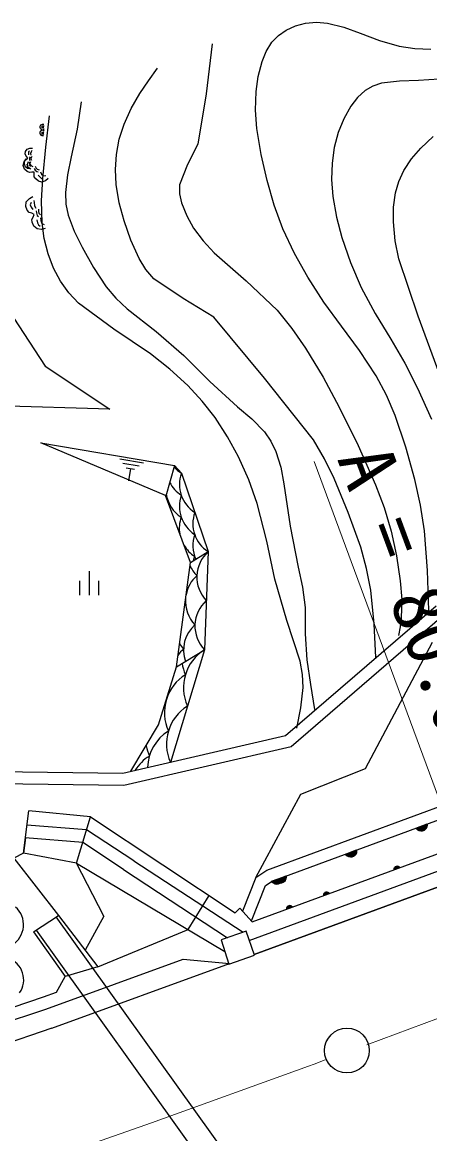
# Model space of a CAD drawing. Units: millimetres, scale not verified. Extents: x 40000 to 680000, y 20000 to 380000.
# Drawn here: x 254084 to 267661, y 272626 to 309626 of the extents above; entities that cross this region are included whole.
import ezdxf
from ezdxf.enums import TextEntityAlignment as Align

# ---------------------------------------------------------------- set-up
doc = ezdxf.new("R2010")
doc.units = ezdxf.units.MM
doc.header["$LTSCALE"] = 1000
doc.linetypes.add('CHAIN', pattern=[18.5, 12, -1.5, 3.5, -1.5])
for name, color, linetype, lineweight in [('M-BGD', 7, 'Continuous', 25), ('M-BMK', 2, 'CHAIN', 13), ('M-BMK-HTXT', 7, 'Continuous', 13), ('M-OTRS', 6, 'Continuous', 25)]:
    doc.layers.add(name, color=color, linetype=linetype, lineweight=lineweight)
doc.styles.add('ＭＳ ゴシック', font='')
doc.styles.get('ＭＳ ゴシック').set_extended_font_data('MS Gothic')

msp = doc.modelspace()

# ---------------------------------------------------------------- linework, layer by layer
at = {"layer": 'M-BGD'}
for p, q in [((253028, 300950), (254848, 298180)), ((254848, 298180), (256999, 296741)), ((256999, 296741), (252964, 296871)), ((258857, 293869), (254700, 295626)), ((254700, 295626), (259153, 294866)), ((257339, 295089), (258125, 294959)), ((257980, 294847), (257438, 294936)), ((257551, 294790), (257828, 294744)), ((257690, 294767), (257622, 294357)), ((259153, 294866), (258863, 293854)), ((259153, 294866), (259386, 294611)), ((259386, 294611), (260278, 292004)), ((259685, 291644), (258857, 293869)), ((259685, 291644), (260278, 292004)), ((260278, 292004), (260153, 288740)), ((259221, 288166), (259685, 291644)), ((256309, 291351), (256310, 290551)), ((255989, 291033), (255990, 290553)), ((256629, 291033), (256630, 290553)), ((262229, 281397), (286724, 290429)), ((262858, 285885), (267870, 290203)), ((262412, 281039), (286862, 290053)), ((262412, 281039), (286862, 290053)), ((263045, 285517), (268078, 289853)), ((261739, 279681), (287269, 289029)), ((265515, 284782), (267752, 288991)), ((260153, 288740), (259019, 284990)), ((259221, 288166), (260153, 288740)), ((261639, 279059), (287473, 288566)), ((258629, 286237), (259221, 288166)), ((287646, 288097), (261812, 278590)), ((261812, 278590), (287646, 288097)), ((257707, 284695), (258629, 286237)), ((257431, 284631), (262858, 285885)), ((257473, 284230), (263045, 285517)), ((252886, 284695), (257431, 284631)), ((263367, 283933), (265515, 284782)), ((252880, 284295), (257473, 284230)), ((261865, 281154), (263367, 283933)), ((254123, 281964), (254299, 283379)), ((256359, 283171), (254299, 283379)), ((255892, 281637), (256359, 283171)), ((256359, 283171), (261178, 279985)), ((256228, 282740), (254240, 282901)), ((257807, 281708), (256228, 282740)), ((267569, 282913), (267212, 282782)), ((267569, 282913), (267212, 282782)), ((267230, 282762), (267568, 282886)), ((267230, 282762), (267568, 282886)), ((267562, 282858), (267254, 282744)), ((267562, 282858), (267254, 282744)), ((267279, 282727), (267552, 282827)), ((267279, 282727), (267552, 282827)), ((267538, 282795), (267311, 282712)), ((267538, 282795), (267311, 282712)), ((267364, 282705), (267504, 282756)), ((267364, 282705), (267504, 282756)), ((254189, 282473), (254123, 281964)), ((256102, 282326), (254187, 282473)), ((257455, 281425), (256102, 282326)), ((254123, 281964), (253805, 281804)), ((255892, 281637), (254123, 281964)), ((265223, 282048), (264866, 281917)), ((265223, 282048), (264866, 281917)), ((264884, 281897), (265222, 282021)), ((264884, 281897), (265222, 282021)), ((265217, 281993), (264908, 281879)), ((265217, 281993), (264908, 281879)), ((264934, 281862), (265207, 281962)), ((264934, 281862), (265207, 281962)), ((253805, 281804), (255289, 279895)), ((255892, 281637), (260839, 278691)), ((256802, 279869), (255892, 281637)), ((257807, 281708), (261443, 279335)), ((265193, 281931), (264966, 281847)), ((265193, 281931), (264966, 281847)), ((265018, 281840), (265158, 281891)), ((265018, 281840), (265158, 281891)), ((257455, 281425), (260918, 279154)), ((261865, 281154), (262229, 281397)), ((266646, 281505), (266477, 281443)), ((266646, 281505), (266477, 281443)), ((266477, 281429), (266655, 281495)), ((266477, 281429), (266655, 281495)), ((266480, 281457), (266635, 281514)), ((266480, 281457), (266635, 281514)), ((266622, 281522), (266485, 281472)), ((266622, 281522), (266485, 281472)), ((266492, 281488), (266606, 281530)), ((266492, 281488), (266606, 281530)), ((266580, 281534), (266510, 281508)), ((266580, 281534), (266510, 281508)), ((261865, 281154), (261427, 280037)), ((261727, 279709), (262192, 280891)), ((261727, 279709), (262192, 280891)), ((262192, 280891), (262412, 281039)), ((262192, 280891), (262412, 281039)), ((262764, 281141), (262407, 281010)), ((262764, 281141), (262407, 281010)), ((262425, 280990), (262763, 281115)), ((262425, 280990), (262763, 281115)), ((262757, 281086), (262449, 280972)), ((262757, 281086), (262449, 280972)), ((262474, 280955), (262747, 281056)), ((262474, 280955), (262747, 281056)), ((262733, 281024), (262506, 280940)), ((262733, 281024), (262506, 280940)), ((262877, 281183), (262521, 281052)), ((262877, 281183), (262521, 281052)), ((262539, 281032), (262877, 281156)), ((262539, 281032), (262877, 281156)), ((262559, 280933), (262699, 280984)), ((262559, 280933), (262699, 280984)), ((262871, 281128), (262562, 281014)), ((262871, 281128), (262562, 281014)), ((262588, 280997), (262861, 281097)), ((262588, 280997), (262861, 281097)), ((262847, 281066), (262620, 280982)), ((262847, 281066), (262620, 280982)), ((262673, 280975), (262813, 281026)), ((262673, 280975), (262813, 281026)), ((259612, 279422), (260312, 280557)), ((264129, 280570), (264308, 280635)), ((264129, 280570), (264308, 280635)), ((264299, 280645), (264130, 280583)), ((264299, 280645), (264130, 280583)), ((264133, 280598), (264287, 280654)), ((264133, 280598), (264287, 280654)), ((264274, 280663), (264138, 280613)), ((264274, 280663), (264138, 280613)), ((264145, 280629), (264258, 280670)), ((264145, 280629), (264258, 280670)), ((264232, 280674), (264162, 280648)), ((264232, 280674), (264162, 280648)), ((261338, 280138), (261178, 279985)), ((261338, 280138), (261739, 279681)), ((263068, 280195), (262899, 280133)), ((263068, 280195), (262899, 280133)), ((262899, 280119), (263077, 280185)), ((262899, 280119), (263077, 280185)), ((262902, 280147), (263056, 280204)), ((262902, 280147), (263056, 280204)), ((263044, 280212), (262907, 280162)), ((263044, 280212), (262907, 280162)), ((262914, 280178), (263028, 280220)), ((262914, 280178), (263028, 280220)), ((263001, 280223), (262931, 280198)), ((263001, 280223), (262931, 280198)), ((254462, 279344), (255289, 279895)), ((263320, 268548), (255214, 279845)), ((255289, 279895), (256606, 278181)), ((256802, 279869), (256181, 278734)), ((254548, 279401), (262543, 268259)), ((256606, 278181), (259612, 279422)), ((261542, 279369), (260714, 279083)), ((261819, 278569), (261542, 279369)), ((254462, 279344), (255513, 277867)), ((260714, 279083), (260972, 278275)), ((254870, 276779), (259445, 278435)), ((255074, 276142), (260990, 278297)), ((259445, 278435), (260990, 278297)), ((260972, 278275), (261819, 278569)), ((260972, 278275), (261819, 278569)), ((255229, 277336), (255513, 277867)), ((256606, 278181), (255513, 277867)), ((248615, 275096), (254791, 277186)), ((254791, 277186), (255229, 277336)), ((248841, 274768), (254870, 276779)), ((255074, 276142), (249033, 274078))]:
    msp.add_line(p, q, dxfattribs=at)
for points in [[(267631, 290041), (267588, 291375), (267485, 292700), (267356, 293556), (267167, 294410), (266866, 295479), (266505, 296535), (266220, 297207), (265877, 297858), (265325, 298697), (264715, 299514), (264128, 300313), (263593, 301144), (263157, 301930), (262770, 302751), (262477, 303540), (262239, 304354), (262039, 305222), (261902, 306092), (261858, 306698), (261875, 307319), (261942, 307816), (262072, 308315), (262213, 308654), (262404, 308958), (262616, 309181), (262872, 309362), (263187, 309508), (263523, 309596), (263892, 309626), (264256, 309595), (264797, 309460), (265341, 309261), (265985, 309018), (266646, 308832), (267164, 308748), (267698, 308724)], [(260416, 308909), (260208, 307248), (259937, 305572), (259593, 304891), (259318, 304209), (259326, 303915), (259395, 303617), (259569, 303179), (259795, 302776), (260108, 302351), (260476, 301954), (261546, 301020), (262574, 300042), (263069, 299427), (263517, 298774), (264108, 297810), (264645, 296817), (265276, 295532), (265852, 294225), (266139, 293468), (266371, 292684), (266553, 291866), (266676, 291034), (266725, 290416), (266712, 289799), (266674, 289505), (266620, 289217)], [(265868, 288477), (265812, 289601), (265696, 290722), (265558, 291443), (265362, 292152), (264947, 293301), (264471, 294440), (264154, 295097), (263785, 295721), (262155, 297778), (260465, 299810), (259441, 300427), (258466, 301087), (258204, 301399), (257980, 301761), (257706, 302374), (257484, 303017), (257318, 303619), (257212, 304226), (257186, 304720), (257220, 305218), (257318, 305731), (257475, 306230), (257708, 306750), (257998, 307249), (258287, 307679), (258591, 308101)], [(267971, 307726), (267280, 307681), (266654, 307668), (266054, 307594), (265769, 307501), (265504, 307349), (265251, 307118), (265035, 306836), (264797, 306407), (264613, 305951), (264480, 305454), (264406, 304939), (264387, 304391), (264430, 303828), (264549, 303139), (264727, 302465), (265020, 301623), (265371, 300798), (265837, 299930), (266362, 299081), (266833, 298281), (267256, 297444), (267717, 296408)], [(256043, 306972), (255912, 306069), (255716, 305145), (255588, 304546), (255522, 303953), (255539, 303574), (255616, 303203), (255817, 302672), (256084, 302144), (256462, 301461), (256884, 300822), (257204, 300436), (257580, 300081), (258544, 299331), (259464, 298538), (260334, 297665), (261261, 296822), (261736, 296423), (262156, 295992), (262370, 295683), (262533, 295342), (262694, 294820), (262803, 294259), (263015, 292848), (263281, 291482), (263424, 290818), (263510, 290139), (263510, 289273), (263570, 288399), (263682, 287577), (263822, 286748)], [(263230, 286133), (263365, 286809), (263439, 287480), (263423, 287918), (263346, 288353), (262895, 289711), (262503, 291084), (262238, 292352), (261915, 293609), (261632, 294391), (261289, 295159), (260925, 295826), (260509, 296464), (260077, 297018), (259601, 297531), (259000, 298083), (258361, 298590), (257141, 299408), (255956, 300276), (255638, 300621), (255364, 301007), (255128, 301444), (254944, 301916), (254815, 302422), (254744, 302947), (254725, 303679), (254766, 304423), (254870, 305470), (254997, 306508)], [(254792, 305839), (254748, 305847), (254702, 305872), (254680, 305918), (254681, 305965), (254689, 305997), (254713, 306016), (254737, 306041), (254716, 306064), (254693, 306086), (254681, 306117), (254683, 306165), (254709, 306211), (254758, 306232), (254805, 306238)], [(254758, 306183), (254741, 306163), (254740, 306134), (254746, 306102)], [(254777, 306070), (254768, 306046), (254767, 306015), (254774, 306001)], [(254798, 306191), (254791, 306168), (254779, 306131), (254786, 306102)], [(254808, 306078), (254796, 306052), (254794, 306031), (254806, 306009)], [(254741, 305970), (254736, 305934), (254736, 305909), (254748, 305888)], [(254793, 305976), (254781, 305945), (254779, 305908), (254802, 305888)], [(267979, 297950), (267278, 299840), (266635, 301748), (266512, 302354), (266448, 302978), (266453, 303466), (266519, 303942), (266627, 304322), (266795, 304689), (267052, 305080), (267362, 305439), (267776, 305826)], [(254340, 304741), (254263, 304762), (254188, 304813), (254155, 304896), (254165, 304978), (254184, 305032), (254228, 305063), (254273, 305103), (254241, 305146), (254204, 305187), (254187, 305244), (254197, 305327), (254250, 305404), (254338, 305434), (254422, 305437)], [(254332, 305349), (254298, 305315), (254292, 305265), (254298, 305208)], [(254403, 305356), (254386, 305317), (254361, 305253), (254368, 305201)], [(254949, 304423), (254863, 304352), (254743, 304306), (254621, 304336), (254534, 304412), (254487, 304478), (254487, 304553), (254477, 304638), (254402, 304635), (254324, 304625), (254246, 304652), (254157, 304731), (254112, 304854), (254148, 304980), (254212, 305078)], [(254241, 304903), (254252, 304837), (254306, 304790), (254376, 304751)], [(254271, 304978), (254257, 304916), (254252, 304873), (254270, 304834)], [(254290, 304992), (254321, 304941), (254375, 304860), (254440, 304826)], [(254347, 305147), (254328, 305107), (254322, 305053), (254333, 305027)], [(254361, 304982), (254336, 304928), (254328, 304864), (254364, 304826)], [(254403, 305157), (254378, 305114), (254372, 305077), (254389, 305037)], [(254486, 304759), (254517, 304705), (254574, 304654), (254613, 304646)], [(254520, 304831), (254550, 304768), (254587, 304732), (254647, 304718)], [(254619, 304535), (254679, 304468), (254725, 304427), (254785, 304417)], [(254688, 304642), (254729, 304569), (254797, 304508), (254870, 304520)], [(254850, 302757), (254724, 302729), (254577, 302746), (254467, 302841), (254418, 302966), (254404, 303058), (254445, 303135), (254479, 303228), (254401, 303265), (254316, 303296), (254249, 303365), (254200, 303493), (254218, 303644), (254322, 303754), (254440, 303821)], [(254378, 303626), (254354, 303553), (254384, 303475), (254435, 303397)], [(254475, 303691), (254480, 303622), (254492, 303511), (254541, 303441)], [(254626, 303404), (254623, 303323), (254642, 303266), (254696, 303220)], [(254552, 303348), (254556, 303276), (254587, 303193), (254623, 303164)], [(254571, 303046), (254597, 302946), (254623, 302880), (254679, 302837)], [(254698, 303120), (254702, 303023), (254740, 302925), (254820, 302898)]]:
    msp.add_lwpolyline(points, dxfattribs=at)
for points in [[(267569, 282940), (267570, 282891), (267562, 282847), (267541, 282792), (267508, 282754), (267469, 282724), (267411, 282702), (267361, 282700), (267312, 282708), (267260, 282735), (267224, 282764), (267194, 282802)], [(267569, 282940), (267570, 282891), (267562, 282847), (267541, 282792), (267508, 282754), (267469, 282724), (267411, 282702), (267361, 282700), (267312, 282708), (267260, 282735), (267224, 282764), (267194, 282802)], [(265224, 282075), (265225, 282027), (265216, 281982), (265195, 281927), (265162, 281889), (265123, 281859), (265065, 281838), (265016, 281835), (264966, 281843), (264914, 281871), (264878, 281899), (264848, 281937)], [(265224, 282075), (265225, 282027), (265216, 281982), (265195, 281927), (265162, 281889), (265123, 281859), (265065, 281838), (265016, 281835), (264966, 281843), (264914, 281871), (264878, 281899), (264848, 281937)], [(262878, 281210), (262879, 281162), (262871, 281117), (262849, 281062), (262816, 281025), (262778, 280994), (262719, 280973), (262670, 280971), (262621, 280978), (262569, 281006), (262533, 281034), (262503, 281072)], [(262878, 281210), (262879, 281162), (262871, 281117), (262849, 281062), (262816, 281025), (262778, 280994), (262719, 280973), (262670, 280971), (262621, 280978), (262569, 281006), (262533, 281034), (262503, 281072)], [(266477, 281416), (266476, 281440), (266480, 281463), (266491, 281490), (266508, 281509), (266527, 281524), (266556, 281535), (266581, 281536), (266606, 281532), (266632, 281518), (266649, 281504), (266664, 281485)], [(266477, 281416), (266476, 281440), (266480, 281463), (266491, 281490), (266508, 281509), (266527, 281524), (266556, 281535), (266581, 281536), (266606, 281532), (266632, 281518), (266649, 281504), (266664, 281485)], [(262764, 281168), (262765, 281120), (262757, 281075), (262736, 281020), (262703, 280983), (262664, 280952), (262606, 280931), (262556, 280929), (262507, 280936), (262455, 280964), (262419, 280992), (262389, 281030)], [(262764, 281168), (262765, 281120), (262757, 281075), (262736, 281020), (262703, 280983), (262664, 280952), (262606, 280931), (262556, 280929), (262507, 280936), (262455, 280964), (262419, 280992), (262389, 281030)], [(264129, 280556), (264129, 280581), (264133, 280603), (264143, 280630), (264160, 280649), (264180, 280664), (264209, 280675), (264233, 280676), (264258, 280672), (264284, 280658), (264302, 280644), (264317, 280625)], [(264129, 280556), (264129, 280581), (264133, 280603), (264143, 280630), (264160, 280649), (264180, 280664), (264209, 280675), (264233, 280676), (264258, 280672), (264284, 280658), (264302, 280644), (264317, 280625)], [(262898, 280106), (262898, 280130), (262902, 280153), (262913, 280180), (262929, 280199), (262949, 280214), (262978, 280225), (263003, 280226), (263027, 280222), (263053, 280208), (263071, 280194), (263086, 280175)], [(262898, 280106), (262898, 280130), (262902, 280153), (262913, 280180), (262929, 280199), (262949, 280214), (262978, 280225), (263003, 280226), (263027, 280222), (263053, 280208), (263071, 280194), (263086, 280175)]]:
    msp.add_lwpolyline(points, close=True, dxfattribs=at)
for centre, radius, start, end in [((259988, 295545), 1111, 220.3692, 237.2098), ((260434, 294242), 1111, 160.5756, 237.2098), ((259984, 294816), 1111, 206.98, 237.2098), ((259981, 294087), 1111, 188.5774, 237.2098), ((260430, 293513), 1111, 160.5756, 237.2098), ((260427, 292783), 1111, 160.5756, 190.0144), ((260880, 292938), 1111, 160.5756, 237.2098), ((260877, 292209), 1111, 160.5756, 204.2774), ((260427, 292783), 1111, 210.7734, 237.2098), ((261034, 291158), 1134, 131.75, 223.8686), ((260873, 291480), 1111, 160.5756, 168.3386), ((260655, 290355), 1134, 131.75, 169.0309), ((260718, 291988), 1134, 202.8016, 223.8686), ((260655, 290355), 1134, 175.7677, 223.8686), ((260971, 289526), 1134, 131.75, 223.8686), ((260593, 288723), 1134, 131.75, 199.1255), ((260215, 287920), 1134, 131.75, 146.194), ((260277, 289552), 1134, 212.8081, 223.8686), ((260950, 287475), 1494, 122.229, 204.1181), ((260884, 288519), 1494, 189.1232, 204.1181), ((260317, 286644), 1494, 122.229, 162.7679), ((260317, 286644), 1494, 163.106, 204.1181), ((260383, 285600), 1494, 122.229, 204.1181), ((259750, 284769), 1494, 122.229, 178.1021), ((259683, 285812), 1494, 190.3974, 204.1181), ((259116, 283937), 1494, 122.229, 148.1226), ((253334, 279584), 793, 301.8965, 48.1567), ((253377, 277750), 758, 325.0133, 71.2735)]:
    msp.add_arc(centre, radius, start, end, dxfattribs=at)
at = {"layer": 'M-BMK'}
for points in [[(265561, 275590), (267950, 276471), (270339, 277354)], [(253148, 271162), (258395, 272992), (263622, 274879), (263808, 274947), (264181, 275083)]]:
    msp.add_lwpolyline(points, dxfattribs=at)
at = {"layer": 'M-BMK-HTXT'}
msp.add_line((270339, 277354), (263810, 294999), dxfattribs=at)
at = {"layer": 'M-OTRS'}
msp.add_circle((264901, 275396), 746, dxfattribs=at)

# ---------------------------------------------------------------- texts
at = {"layer": 'M-BMK-HTXT', "style": 'ＭＳ ゴシック'}
msp.add_text('A = 80.0', height=1833, rotation=290.34, dxfattribs=at).set_placement((264051, 294904), align=Align.BOTTOM_LEFT)

doc.saveas('drawing.dxf')
